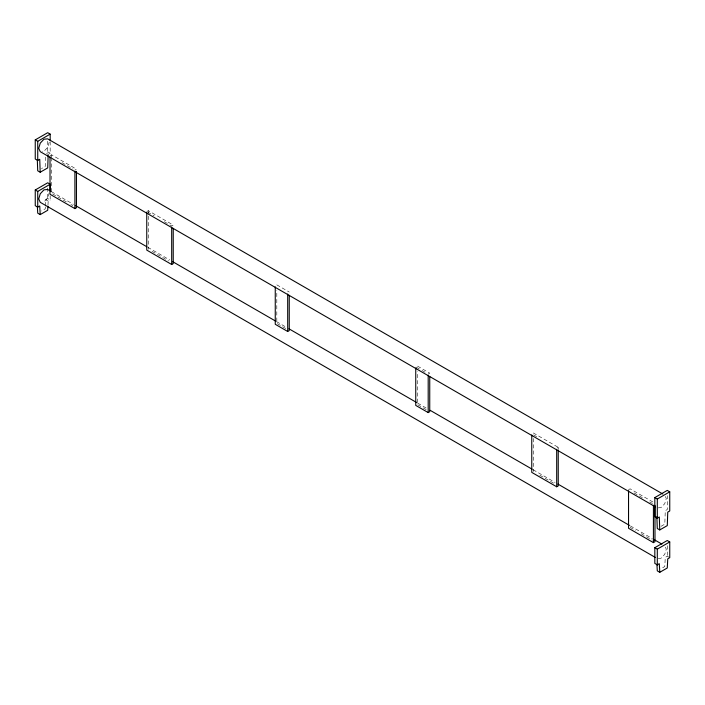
<?xml version="1.0" encoding="UTF-8"?>
<svg xmlns="http://www.w3.org/2000/svg" width="705" height="705" viewBox="0 0 705 705"><rect width="100%" height="100%" fill="white"/><g stroke="black" fill="none" stroke-linecap="round" stroke-linejoin="round"><path stroke-width="0.53" stroke-dasharray="3.52 2.64" d="M45.552 157.127L45.235 166.451L41.472 168.61M45.323 206.803L45.217 208.839L41.472 210.998M45.376 205.781L45.693 199.674L47.693 198.519L50.178 199.956L50.178 195.761M47.966 205.181L48.178 201.11L50.178 199.956M49.2 142.243L47.667 147.407L43.957 151.319L42.106 151.504M49.2 192.879L47.667 198.043L43.957 201.956M50.178 153.267L47.693 151.831L45.693 152.985L48.178 154.421L50.178 153.267L50.178 141.573M50.02 155.717L51.58 154.818L76.457 169.182L74.906 170.081M146.755 211.562L148.306 210.663L173.236 225.062L171.685 225.952L168.909 224.357M428.191 374.047L429.742 373.148L417.307 365.965L415.747 366.864L421.079 369.949M558.245 449.543L558.245 447.34L556.694 448.239L554.844 447.173M628.543 489.719L630.094 488.821L654.055 502.656M668.922 557.179L667.265 556.227L665.264 557.382L664.78 566.547L661.043 568.706M661.043 526.318L664.806 524.159L665.264 510.693L667.265 509.539L667.265 495.721M658.259 507.864L661.043 507.591L664.745 503.678L666.278 498.505L665.132 495.967M658.259 558.501L661.043 558.228L664.745 554.315L666.278 549.151L665.132 546.604M276.809 284.855L289.253 292.037M533.315 432.949L558.245 447.34M62.005 162.635L73.064 169.015M147.68 212.099L154.139 215.827M164.3 221.696L167.993 223.829M421.969 370.46L426.41 373.024M533.606 434.914L537.298 437.047M634.068 492.91L642.361 497.704M649.737 501.96L652.495 503.555M51.483 191.69L73.417 204.353M147.812 247.305L169.746 259.969M276.563 321.639L286.107 327.146M417.721 403.137L426.305 408.098M533.13 469.768L555.064 482.432M630.411 525.93L652.345 538.602M66.323 201.868L51.58 193.355L51.58 159.224M70.932 204.529L72.774 205.596M151.998 251.332L168.618 260.929M285.701 328.521L276.809 323.392L276.809 290.363M426.19 409.631L417.307 404.503L417.307 371.473M539.783 475.214L554.553 483.745M630.094 527.358L635.619 530.548M641.153 533.747L652.213 540.127M45.693 199.674L48.178 201.11M667.265 545.74L667.265 556.227M533.315 438.457L533.315 471.486M148.306 210.663L148.306 215.069M148.306 216.171L148.306 249.2M51.58 154.818L51.58 158.123M47.693 141.203L47.693 151.831M47.693 188.041L47.693 198.519"/><path stroke-width="1.06" d="M289.253 295.342L289.253 330.575L287.693 331.473L287.693 294.038M429.742 376.452L429.742 411.685L428.191 412.584L428.191 375.148M48.143 155.453L47.72 167.887L40.194 172.231L37.709 170.795L37.321 160.017M47.914 206.204L47.702 210.275L40.22 214.602L37.726 213.166L37.365 206.706M659.765 529.94L667.291 525.595L667.75 512.13L669.75 510.975L669.75 491.834L667.265 490.398L654.822 497.589L654.822 516.721L657.307 518.157L659.307 517.003L659.765 529.94L657.28 528.503L656.857 516.642M40.194 172.231L39.736 159.295L37.735 160.449L35.25 159.013L35.25 139.881L47.693 132.699L50.178 134.135L50.178 140.515M35.25 139.881L37.735 141.317L50.178 134.135M40.22 214.602L39.736 205.983L37.735 207.138L35.25 205.701L35.25 189.98L47.693 182.798L50.178 184.234L50.178 190.526M35.25 189.98L37.735 191.416L50.178 184.234M50.02 156.818L50.02 194.254L74.906 208.618L76.457 207.719L76.457 171.385M146.755 212.663L146.755 250.099L171.685 264.49L173.236 263.599L173.236 228.358M531.764 434.95L531.764 472.385L556.694 486.776L558.245 485.877L558.245 450.645M654.822 497.589L657.307 499.025L669.75 491.834M628.543 490.821L628.543 528.257L653.42 542.621L654.98 541.722L654.98 505.388M659.783 572.301L659.307 563.692L657.307 564.846L654.822 563.41L654.822 547.688L667.265 540.506L669.75 541.942L669.75 557.664L667.75 558.818L667.274 567.983L659.783 572.301L657.298 570.865L656.937 564.405M654.822 547.688L657.307 549.125L669.75 541.942M662.841 494.02L47.667 138.85L43.957 139.211L40.255 143.124L38.722 148.288L40.255 151.681L655.43 506.851M50.522 191.143L47.667 189.486L43.957 189.856L40.255 193.769L38.722 198.933L40.255 202.326L655.43 557.496M75.32 205.455L146.851 246.759M172.61 261.625L275.611 321.092M288.962 328.803L416.77 402.59M430.12 410.301L532.178 469.213M557.928 484.088L629.459 525.384M654.258 539.695L661.889 544.101M287.693 331.473L275.258 324.291L275.258 286.856M428.191 412.584L415.747 405.401L415.747 367.966M657.307 499.025L657.307 518.157M657.307 549.125L657.307 564.846M653.42 505.185L653.42 542.621M556.694 449.341L556.694 486.776M171.685 227.054L171.685 264.49M74.906 171.183L74.906 208.618M37.735 141.317L37.735 160.449M37.735 191.416L37.735 207.138"/></g></svg>
